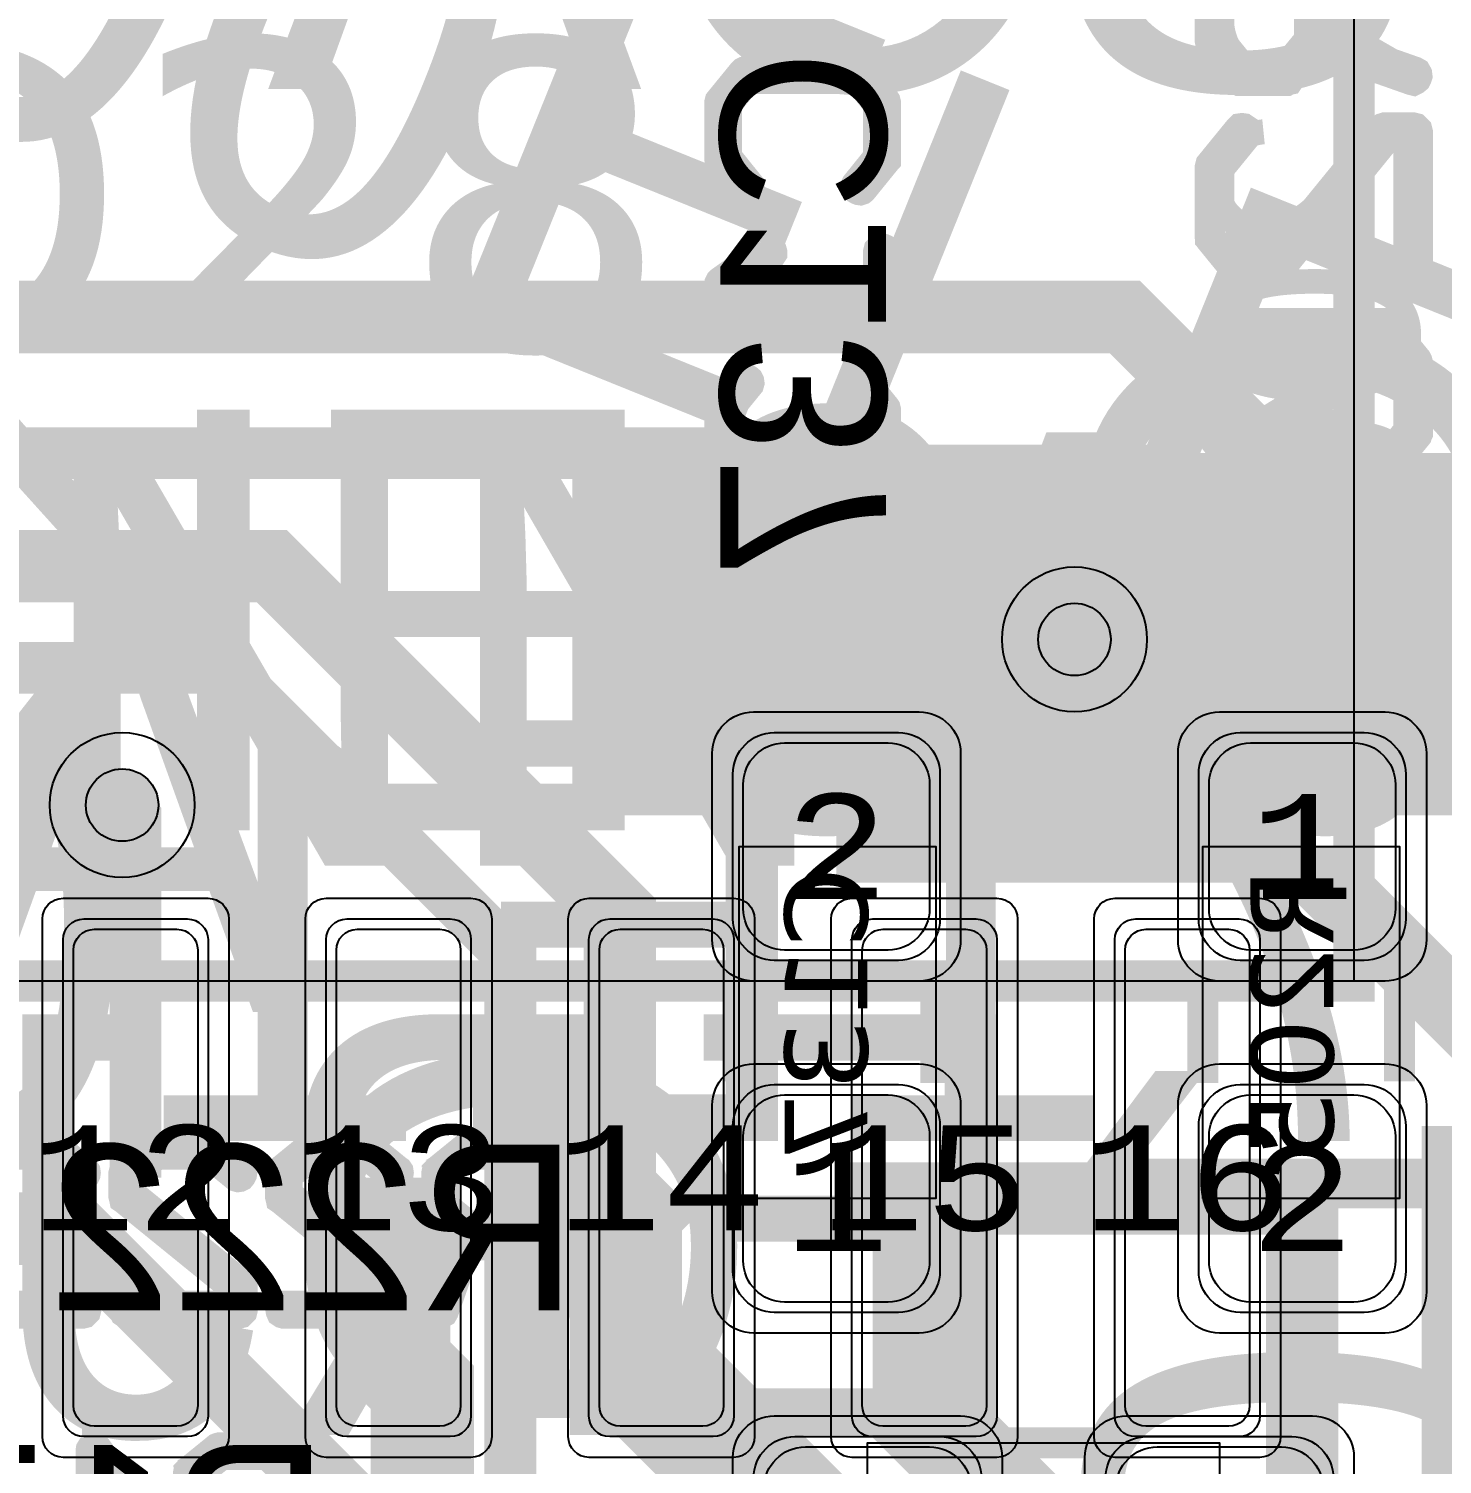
# Model space of a CAD drawing. Extents: x -98 to 119, y -207 to 98.
# Drawn here: x 27.35 to 34.18, y 26.12 to 33.05 of the extents above; entities that cross this region are included whole.
import ezdxf
from ezdxf.enums import TextEntityAlignment as Align

# ---------------------------------------------------------------- set-up
doc = ezdxf.new("R2010")
doc.units = 0
doc.header["$MEASUREMENT"] = 0
for name, color, linetype in [('ASSEMBLY_OUTLINES_BTM', 191, 'CONTINUOUS'), ('ASSEMBLY_OUTLINES_TOP', 102, 'CONTINUOUS'), ('ASSEMBLY_PART_NUMBERS_BTM', 191, 'CONTINUOUS'), ('ASSEMBLY_PART_NUMBERS_TOP', 102, 'CONTINUOUS'), ('ASSEMBLY_REF_DES_BTM', 191, 'CONTINUOUS'), ('ASSEMBLY_REF_DES_TOP', 102, 'CONTINUOUS'), ('BOARD_OUTLINE', 10, 'CONTINUOUS'), ('DRILL_DRAWING', 21, 'CONTINUOUS'), ('GENERATED_SILKSCREEN_BTM', 255, 'CONTINUOUS'), ('GENERATED_SILKSCREEN_TOP', 140, 'CONTINUOUS'), ('MANUFACTURING_OUTLINES', 10, 'CONTINUOUS'), ('PART_PADS_SMD_BTM', 230, 'CONTINUOUS'), ('PART_PADS_SMD_TOP', 150, 'CONTINUOUS'), ('PIN_NUMBERS_BTM', 8, 'CONTINUOUS'), ('PIN_NUMBERS_TOP', 8, 'CONTINUOUS'), ('PLACEMENT_OUTLINES_BTM', 222, 'CONTINUOUS'), ('PLACEMENT_OUTLINES_TOP', 130, 'CONTINUOUS'), ('PLANE_DATA_LAYER_BOTTOM', 230, 'CONTINUOUS'), ('PLANE_SHAPES_LAYER_BOTTOM', 230, 'CONTINUOUS'), ('PLANE_SHAPES_LAYER_TOP', 150, 'CONTINUOUS'), ('ROUTE_BORDER', 151, 'CONTINUOUS'), ('SILKSCREEN_OUTLINES_BTM', 211, 'CONTINUOUS'), ('SILKSCREEN_OUTLINES_TOP', 150, 'CONTINUOUS'), ('SILKSCREEN_REF_DES_BTM', 211, 'CONTINUOUS'), ('SOLDERMASK_PADS_BTM', 12, 'CONTINUOUS'), ('SOLDERMASK_PADS_TOP', 180, 'CONTINUOUS'), ('SOLDERPASTE_PADS_BTM', 12, 'CONTINUOUS'), ('SOLDERPASTE_PADS_TOP', 180, 'CONTINUOUS'), ('TRACES_LAYER_BOTTOM', 230, 'CONTINUOUS'), ('TRACES_LAYER_TOP', 150, 'CONTINUOUS'), ('VIA_HOLES_LAYER_BOTTOM', 30, 'CONTINUOUS'), ('VIA_HOLES_LAYER_TOP', 30, 'CONTINUOUS'), ('VIA_PADS_LAYER_BOTTOM', 230, 'CONTINUOUS'), ('VIA_PADS_LAYER_TOP', 150, 'CONTINUOUS')]:
    doc.layers.add(name, color=color, linetype=linetype)
doc.styles.add('COURIER_NEW', font='COUR.TTF')
doc.styles.add('VERDANA', font='verdana.TTF')
doc.styles.add('VERIBEST_GERBER_0', font='txt')

msp = doc.modelspace()

# ---------------------------------------------------------------- hatches: boundary and pattern name
at = {"layer": 'PLANE_DATA_LAYER_BOTTOM'}
h = msp.add_hatch(color=256, dxfattribs=at)
h.paths.add_polyline_path([(-96.5, 0, -1), (96.5, 0, -1)], flags=0)
h.paths.add_polyline_path([(92.251979, -7.43598, 0.72698816), (92.479659, -3.637852, -0.30860979), (92.431259, -3.566904, -0.00963525), (92.431316, -3.563968, 0.00963501), (92.5, -0.000006), (92.5, 0.000001, 0.05332526), (90.407665, 19.562826, -0.05332692), (90.405941, 19.578942), (90.405941, 19.578943, -0.23821791), (90.436919, 19.640273, 0.66175504), (89.584154, 23.221888, -0.29529758), (89.523137, 23.277841, 0.02240102), (87.08146, 31.194059, -0.0862063), (87.076996, 31.219756), (87.076996, 31.219757, -0.21018391), (87.101696, 31.275919, 0.67938251), (85.774921, 34.749845, -0.30186499), (85.705267, 34.797373, 0.04791583), (77.514669, 50.475005, -0.14530744), (77.502324, 50.516585, -0.1239887), (77.511414, 50.552678, 0.60660899), (75.516892, 53.486368, -0.27423899), (75.44586, 53.517962, 0.02152308), (70.565432, 59.806101, -0.17759524), (70.547363, 59.855368), (70.547363, 59.855369, -0.1118333), (70.5548, 59.888203, 0.66175545), (68.116894, 62.64715, -0.29529737), (68.036725, 62.667806, 0.05833458), (51.722715, 76.687749, -0.24933783), (51.689123, 76.750923), (51.689123, 76.750924, -0.06075989), (51.691357, 76.76924, 0.7149664), (48.509213, 78.818582, -0.31487112), (48.42205, 78.81342, 0.02280668), (41.042088, 82.896302, -0.28513695), (40.999698, 82.964591), (40.999698, 82.964596, -0.00424702), (40.999709, 82.965891, 0.64704661), (37.697353, 84.5176, -0.28975486), (37.616734, 84.505806, 0.05294354), (19.031563, 90.52099, -0.30833592), (18.972104, 90.582877, 0.69698225), (15.284156, 91.27756, -0.30833961), (15.206255, 91.241547, 0.02237069), (6.993138, 92.235275, -0.31520437), (6.925536, 92.290658, 0.71588806), (3.14462, 92.496703, -0.31520526), (3.0714, 92.448994, 0.06346806), (-20.215283, 90.264015, -0.32014225), (-20.296827, 90.298428, 0.72963938), (-23.995319, 89.386755, -0.32014403), (-24.051528, 89.318386, 0.01866354), (-30.645576, 87.275991, -0.30986574), (-30.72878, 87.298418, 0.70117084), (-34.249879, 85.978007, -0.00275269), (-34.249874, 85.977168, -0.30685575), (-34.29782, 85.9064, 0.04916641), (-50.410548, 77.556603, -0.32354836), (-50.499711, 77.561018, 0.73921276), (-53.660594, 75.408706, -0.07516987), (-53.657188, 75.386179), (-53.657188, 75.386178, -0.24247942), (-53.68916, 75.324127, 0.01996774), (-59.527063, 70.80098, -0.29848709), (-59.610009, 70.791065, 0.55672441), (-62.5, 69), (-62.5, 68.999999, 0.08270852), (-62.392031, 68.351756, -0.29848757), (-62.412702, 68.270818, 0.06718659), (-78.279974, 49.27977, -0.27781781), (-78.350169, 49.24438, 0.43635087), (-80.5, 47.25), (-80.5, 47.249999, 0.14146633), (-80.192238, 46.184011, -0.14146588), (-80.180512, 46.143397), (-80.180512, 46.143396, -0.13119073), (-80.190652, 46.105416, 0.01929482), (-83.506407, 39.786053, -0.3122068), (-83.581614, 39.742899, 0.43912347), (-85.75, 37.75, 0.20482962), (-85.131688, 36.303992, -0.20483071), (-85.10813, 36.248899), (-85.10813, 36.248898, -0.10091901), (-85.114214, 36.219062, 0.04809776), (-90.466303, 19.289839, -0.31487042), (-90.530154, 19.230281, 0.71496565), (-91.24073, 15.512631, -0.26937831), (-91.202277, 15.446437), (-91.202277, 15.446436, -0.04192983), (-91.203345, 15.433723, 0.01884133), (-92.106444, 8.523669, -0.32827121), (-92.166453, 8.456161, 0.35402801), (-93.75, 6.5), (-93.75, 6.499999, 0.3147083), (-92.438077, 4.622088, -0.31470689), (-92.388093, 4.55054), (-92.388093, 4.550537, -0.01228575), (-92.388185, 4.546794, 0.01229418), (-92.5, 0.00001), (-92.5, -0.000004, 0.05293339), (-90.438132, -19.421494, -0.32940864), (-90.475468, -19.504015, 0.27173254), (-91.5, -21.25, 0.40159771), (-89.586502, -23.248128, -0.32940451), (-89.516056, -23.305059, 0.02130735), (-87.207653, -30.839509, -0.32217733), (-87.232533, -30.924924, 0.23066593), (-88, -32.499999), (-88, -32.5, 0.43149503), (-85.882787, -34.496562, -0.3221788), (-85.807634, -34.544174, 0.04801617), (-77.643233, -50.277018, -0.30387878), (-77.644537, -50.3618, 0.152519), (-78, -51.499999), (-78, -51.5, 0.48198292), (-75.552374, -53.449264, -0.30388342), (-75.473145, -53.479475, 0.02199125), (-70.483925, -59.90214, -0.3186215), (-70.47622, -59.989968, 0.72539906), (-67.952631, -62.834176, -0.31862421), (-67.866344, -62.852281, 0.06239253), (-50.265124, -77.650932, -0.25435623), (-50.230332, -77.714899), (-50.230332, -77.7149, -0.03445317), (-50.231054, -77.725364, 0.03445193), (-50.25, -78), (-50.25, -78.000001, 0.60330822), (-47.119729, -79.649997, -0.29136265), (-47.037917, -79.64725, 0.02294124), (-39.54278, -83.621879, -0.2900128), (-39.499155, -83.690765), (-39.499155, -83.690766, -0.00713035), (-39.499186, -83.692939, 0.00713296), (-39.5, -83.749994), (-39.5, -83.75, 0.65808296), (-36.126004, -85.203319, -0.29776298), (-36.043963, -85.188513, 0.04901634), (-18.771876, -90.575199, -0.30186131), (-18.712566, -90.635139, 0.67938177), (-15.056336, -91.31372, -0.30186438), (-14.979467, -91.279054, 0.02174912), (-6.993138, -92.235275, -0.31520437), (-6.925536, -92.290658, 0.71588806), (-3.14462, -92.496703, -0.31520526), (-3.0714, -92.448994, 0.06250827), (19.869968, -90.340657, -0.3455664), (19.954737, -90.381493, 0.79435682), (23.75, -89.500001), (23.75, -89.499973, 0.00508686), (23.749586, -89.459281, -0.34558849), (23.806159, -89.384097, 0.02146945), (31.383958, -87.013201, -0.31444693), (31.468175, -87.035889, 0.70013084), (35, -85.75), (35, -85.749988, 0.00909926), (34.998675, -85.677212, -0.00905723), (34.998625, -85.674452), (34.998625, -85.674439, -0.3044722), (35.045955, -85.60392, 0.04798546), (50.721249, -77.353765, -0.31444166), (50.808431, -77.356288, 0.61621831), (54, -75.75), (54, -75.749999, 0.06775817), (53.927211, -75.215343, -0.06775352), (53.924438, -75.194974), (53.924438, -75.194973, -0.24153729), (53.95619, -75.13308, 0.02236582), (60.452055, -70.01285, -0.31311155), (60.538488, -70.003709, 0.71009535), (63.344013, -67.475653, -0.09971759), (63.33807, -67.446151), (63.33807, -67.44615, -0.20692806), (63.362073, -67.390635, 0.05820555), (77.187807, -50.973449, -0.31748667), (77.269693, -50.94147, 0.72222414), (79.294241, -47.729048, -0.17387366), (79.276877, -47.680625, -0.13609457), (79.287761, -47.641379, 0.02052348), (82.926938, -40.980152, -0.3530032), (83.013777, -40.939997, 0.48811211), (85.5, -39), (85.5, -38.999999, 0.2400736), (84.675602, -37.381988, -0.24007295), (84.644192, -37.320342), (84.644192, -37.320341, -0.10410562), (84.650658, -37.289623, 0.05054674), (90.411157, -19.546683, -0.32146983), (90.476988, -19.487077, 0.38127918), (92.25, -17.5, 0.2751437), (91.203224, -15.741772, -0.27514249), (91.163342, -15.674784), (91.163342, -15.674783, -0.04255495), (91.164442, -15.661882, 0.02223578), (92.195155, -7.50356, -0.31919634)], flags=0)
at = {"layer": 'PLANE_SHAPES_LAYER_BOTTOM'}
h = msp.add_hatch(color=256, dxfattribs=at)
h.paths.add_polyline_path([(-96.5, 0, -1), (96.5, 0, -1)], flags=0)
h.paths.add_polyline_path([(-92.5, 0, -1), (92.5, 0, -1)], flags=0)
at = {"layer": 'PLANE_SHAPES_LAYER_TOP'}
h = msp.add_hatch(color=256, dxfattribs=at)
h.paths.add_polyline_path([(-96.31345, 0, -1), (96.81345, 0, -1)], flags=0)
h.paths.add_polyline_path([(-92.25, 0, -1), (92.75, 0, -1)], flags=0)
at = {"layer": 'VIA_HOLES_LAYER_BOTTOM'}
h = msp.add_hatch(color=256, dxfattribs=at)
edge = h.paths.add_edge_path()
edge.add_arc((32.4, 30.1), 0.175, 0, 360)
h = msp.add_hatch(color=256, dxfattribs=at)
edge = h.paths.add_edge_path()
edge.add_arc((27.8, 29.3), 0.175, 0, 360)
at = {"layer": 'VIA_HOLES_LAYER_TOP'}
h = msp.add_hatch(color=256, dxfattribs=at)
edge = h.paths.add_edge_path()
edge.add_arc((32.4, 30.1), 0.175, 0, 360)
h = msp.add_hatch(color=256, dxfattribs=at)
edge = h.paths.add_edge_path()
edge.add_arc((27.8, 29.3), 0.175, 0, 360)

# ---------------------------------------------------------------- linework, layer by layer
at = {"layer": 'ASSEMBLY_OUTLINES_BTM'}
for points in [[(30.78, 27.4), (30.78, 29.1), (31.73, 29.1), (31.73, 27.4)], [(33.02, 27.4), (33.02, 29.1), (33.97, 29.1), (33.97, 27.4)], [(31.4, 25.27), (31.4, 26.22), (33.1, 26.22), (33.1, 25.27)]]:
    msp.add_lwpolyline(points, close=True, dxfattribs=at)
at = {"layer": 'ASSEMBLY_OUTLINES_TOP', "const_width": 0.2}
msp.add_lwpolyline([(23.25, 28.45), (23.25, 36.05), (33.75, 36.05), (33.75, 28.45)], close=True, dxfattribs=at)
at = {"layer": 'BOARD_OUTLINE', "const_width": 0.1}
msp.add_lwpolyline([(-97.5, 0, -1), (97.5, 0, -1)], format="xyb", close=True, dxfattribs=at)
at = {"layer": 'GENERATED_SILKSCREEN_BTM', "const_width": 0.15}
for points in [[(33.436, 32.807), (33.434, 32.804), (33.429, 32.803), (33.424, 32.8), (33.419, 32.8), (33.213, 32.8), (33.208, 32.8), (33.205, 32.803), (33.202, 32.803), (33.201, 32.804), (33.2, 32.805), (33.197, 32.807), (33.06, 32.977), (33.058, 32.982), (33.057, 32.985), (33.056, 32.99), (33.056, 33.494)], [(33.097, 33.474), (33.097, 32.995), (33.223, 32.84), (33.409, 32.84), (33.536, 32.995), (33.536, 33.474), (33.097, 33.474)], [(33.576, 33.474), (33.576, 33.004), (34.042, 32.84), (34.049, 32.836), (34.053, 32.829), (34.054, 32.821), (34.052, 32.815), (34.049, 32.809), (34.043, 32.804), (34.037, 32.801), (34.029, 32.803), (33.563, 32.967), (33.436, 32.807)], [(31.4836, 32.7), (31.374, 32.8344), (31.3716, 32.8384), (31.3684, 32.8392), (31.3652, 32.8408), (31.3612, 32.8416), (30.8124, 32.8416), (30.8084, 32.8408), (30.8052, 32.8392), (30.8036, 32.8376), (30.802, 32.8368), (30.7996, 32.8344), (30.69, 32.7), (30.6892, 32.6976), (30.6884, 32.6952), (30.6876, 32.6944), (30.6868, 32.6912), (30.6868, 32.4216), (30.6876, 32.4176), (30.6884, 32.416), (30.6892, 32.4136), (30.69, 32.4112), (30.7996, 32.276), (30.8036, 32.2728), (30.81, 32.2712), (30.814, 32.272), (30.8188, 32.2736), (30.822, 32.276), (30.8252, 32.28), (30.8276, 32.284), (30.8284, 32.288), (30.8284, 32.292), (30.826, 32.2952), (30.7196, 32.4272), (30.7196, 32.6856), (30.8204, 32.8088), (31.3532, 32.8088), (31.454, 32.6856), (31.454, 32.4272), (31.3476, 32.2952), (31.346, 32.292), (31.3452, 32.288), (31.346, 32.284), (31.3484, 32.28), (31.3516, 32.276), (31.3556, 32.2736), (31.3596, 32.272), (31.3652, 32.2712), (31.37, 32.2728), (31.374, 32.276), (31.4836, 32.4112), (31.4852, 32.4144), (31.486, 32.4152), (31.486, 32.4176), (31.4868, 32.4184), (31.4868, 32.4192), (31.4868, 32.4216), (31.4868, 32.6912), (31.486, 32.6944), (31.4852, 32.6976), (31.4836, 32.7)], [(33.06, 32.031), (33.197, 31.863), (33.202, 31.86), (33.206, 31.859), (33.209, 31.857), (33.213, 31.856), (33.35, 31.856), (33.353, 31.857), (33.36, 31.859), (33.365, 31.86), (33.367, 31.863), (33.908, 32.529), (34.015, 32.529), (34.015, 31.876), (34.017, 31.869), (34.021, 31.863), (34.028, 31.86), (34.036, 31.859), (34.043, 31.86), (34.05, 31.863), (34.054, 31.869), (34.056, 31.876), (34.056, 32.55), (34.054, 32.558), (34.049, 32.563), (34.044, 32.568), (34.036, 32.57), (33.899, 32.57), (33.896, 32.569), (33.889, 32.567), (33.886, 32.565), (33.884, 32.563), (33.882, 32.561), (33.34, 31.896), (33.223, 31.896), (33.097, 32.052), (33.097, 32.375), (33.23, 32.538), (33.232, 32.545), (33.231, 32.551), (33.228, 32.558), (33.222, 32.562), (33.216, 32.566), (33.209, 32.567), (33.202, 32.566), (33.197, 32.561), (33.06, 32.393), (33.059, 32.389), (33.058, 32.386), (33.057, 32.385), (33.056, 32.381), (33.056, 32.044), (33.057, 32.04), (33.057, 32.039), (33.058, 32.038), (33.059, 32.035), (33.06, 32.031)], [(31.454, 31.972), (31.4556, 31.9784), (31.4588, 31.9816), (31.4644, 31.984), (31.4708, 31.9848), (31.4764, 31.984), (31.482, 31.9816), (31.486, 31.9784), (31.4868, 31.972), (31.4868, 31.66), (31.486, 31.6544), (31.482, 31.6496), (31.4764, 31.6472), (31.4708, 31.6464), (31.4644, 31.6472), (31.4588, 31.6496), (31.4556, 31.6544), (31.454, 31.66), (31.454, 31.8008), (30.7028, 31.8008), (30.6972, 31.8016), (30.6932, 31.804), (30.6908, 31.808), (30.69, 31.8136), (30.6892, 31.8176), (30.6892, 31.8216), (30.6908, 31.8248), (30.694, 31.828), (30.9132, 31.984), (30.9188, 31.9864), (30.9244, 31.9864), (30.9292, 31.984), (30.9332, 31.98), (30.9364, 31.9752), (30.938, 31.9696), (30.938, 31.9664), (30.9364, 31.964), (30.9348, 31.9616), (30.9324, 31.96), (30.7532, 31.832), (31.454, 31.832), (31.454, 31.972)], [(33.197, 31.616), (33.06, 31.448), (33.059, 31.444), (33.058, 31.441), (33.057, 31.44), (33.056, 31.436), (33.056, 31.099), (33.057, 31.095), (33.057, 31.094), (33.058, 31.093), (33.059, 31.09), (33.06, 31.086), (33.197, 30.918), (33.202, 30.915), (33.206, 30.914), (33.209, 30.912), (33.213, 30.911), (33.899, 30.911), (33.902, 30.912), (33.909, 30.914), (33.911, 30.915), (33.915, 30.918), (34.052, 31.086), (34.053, 31.09), (34.054, 31.092), (34.055, 31.094), (34.056, 31.096), (34.056, 31.099), (34.056, 31.436), (34.055, 31.44), (34.054, 31.444), (34.052, 31.448), (33.915, 31.616), (33.913, 31.618), (33.912, 31.62), (33.909, 31.622), (33.902, 31.624), (33.899, 31.625), (33.213, 31.625), (33.209, 31.624), (33.206, 31.622), (33.202, 31.62), (33.197, 31.616)], [(33.223, 31.584), (33.889, 31.584), (33.939, 31.525), (33.15, 31.041), (33.097, 31.107), (33.097, 31.43), (33.223, 31.584)], [(33.965, 31.493), (34.015, 31.43), (34.015, 31.107), (33.889, 30.951), (33.223, 30.951), (33.176, 31.01), (33.965, 31.493)], [(31.4836, 31.2176), (31.374, 31.3528), (31.37, 31.3568), (31.3676, 31.3576), (31.3652, 31.3576), (31.3596, 31.3568), (31.354, 31.3536), (31.35, 31.3496), (31.3468, 31.3448), (31.346, 31.3392), (31.3476, 31.3336), (31.454, 31.2032), (31.454, 30.9448), (31.3532, 30.82), (31.2044, 30.82), (31.1028, 30.9432), (31.1028, 31.076), (31.1012, 31.0824), (31.098, 31.0864), (31.0924, 31.0888), (31.0868, 31.0896), (31.0812, 31.0888), (31.0756, 31.0864), (31.0724, 31.0824), (31.0708, 31.076), (31.0708, 30.9432), (30.9692, 30.82), (30.8204, 30.82), (30.7196, 30.9448), (30.7196, 31.2032), (30.826, 31.3336), (30.8276, 31.3392), (30.8268, 31.3448), (30.8244, 31.3496), (30.8196, 31.3536), (30.8148, 31.3568), (30.8092, 31.3576), (30.806, 31.3576), (30.8036, 31.3568), (30.7996, 31.3528), (30.69, 31.2176), (30.6892, 31.2152), (30.6884, 31.2128), (30.6876, 31.212), (30.6868, 31.2088), (30.6868, 30.9392), (30.6876, 30.9352), (30.6884, 30.9336), (30.6892, 30.9312), (30.69, 30.9288), (30.7996, 30.7936), (30.8036, 30.7912), (30.8068, 30.7904), (30.8092, 30.7888), (30.8124, 30.788), (30.9772, 30.788), (30.9796, 30.7888), (30.9852, 30.7904), (30.9892, 30.7912), (30.9908, 30.7936), (31.0868, 30.9112), (31.1828, 30.7936), (31.1844, 30.7928), (31.186, 30.7912), (31.1868, 30.7904), (31.1884, 30.7904), (31.194, 30.7888), (31.1964, 30.788), (31.3612, 30.788), (31.3652, 30.7888), (31.3684, 30.7904), (31.3716, 30.7912), (31.374, 30.7936), (31.4836, 30.9288), (31.4852, 30.932), (31.486, 30.9328), (31.486, 30.9352), (31.4868, 30.936), (31.4868, 30.9368), (31.4868, 30.9392), (31.4868, 31.2088), (31.486, 31.212), (31.4852, 31.2152), (31.4836, 31.2176)], [(33.4, 30.492), (33.401, 30.496), (33.402, 30.499), (33.404, 30.503), (33.514, 30.639), (33.097, 30.639), (33.097, 29.986), (33.095, 29.979), (33.091, 29.973), (33.084, 29.97), (33.077, 29.969), (33.069, 29.97), (33.062, 29.973), (33.058, 29.979), (33.056, 29.986), (33.056, 30.661), (33.058, 30.668), (33.063, 30.673), (33.069, 30.679), (33.076, 30.681), (33.557, 30.681), (33.564, 30.68), (33.569, 30.677), (33.572, 30.673), (33.574, 30.666), (33.576, 30.661), (33.577, 30.657), (33.576, 30.652), (33.573, 30.648), (33.44, 30.485), (33.44, 30.162), (33.567, 30.006), (33.889, 30.006), (34.014, 30.162), (34.014, 30.485), (33.882, 30.648), (33.879, 30.655), (33.879, 30.661), (33.883, 30.667), (33.888, 30.673), (33.895, 30.677), (33.902, 30.678), (33.906, 30.678), (33.909, 30.677), (33.914, 30.672), (34.052, 30.503), (34.054, 30.5), (34.054, 30.496), (34.056, 30.492), (34.056, 30.155), (34.056, 30.152), (34.055, 30.151), (34.055, 30.15), (34.054, 30.148), (34.054, 30.146), (34.052, 30.142), (33.914, 29.973), (33.911, 29.97), (33.909, 29.969), (33.903, 29.967), (33.899, 29.966), (33.557, 29.966), (33.553, 29.967), (33.547, 29.969), (33.545, 29.969), (33.544, 29.97), (33.542, 29.972), (33.54, 29.973), (33.404, 30.142), (33.402, 30.147), (33.401, 30.15), (33.4, 30.155), (33.4, 30.492)], [(31.4628, 30.4928), (31.4684, 30.4944), (31.474, 30.4936), (31.4788, 30.4896), (31.482, 30.4856), (31.4836, 30.48), (31.4844, 30.4744), (31.482, 30.4696), (31.478, 30.4656), (30.7108, 30.0344), (30.7068, 30.0328), (30.7036, 30.0328), (30.7004, 30.0328), (30.6972, 30.0344), (30.6924, 30.0368), (30.6892, 30.04), (30.6876, 30.044), (30.6868, 30.048), (30.6868, 30.588), (30.6884, 30.5936), (30.6924, 30.5976), (30.6972, 30.6008), (30.7036, 30.6016), (30.7092, 30.6008), (30.7148, 30.5976), (30.7188, 30.5936), (30.7196, 30.588), (30.7196, 30.0752), (31.4628, 30.4928)], [(27.2096, 27.6136), (27.468, 27.6136), (27.5984, 27.5072), (27.604, 27.5056), (27.6096, 27.5064), (27.6144, 27.5088), (27.6184, 27.5136), (27.6208, 27.5184), (27.6216, 27.524), (27.6208, 27.5296), (27.6192, 27.532), (27.6168, 27.5336), (27.4824, 27.6432), (27.4792, 27.644), (27.4776, 27.6448), (27.476, 27.6456), (27.4728, 27.6464), (27.2032, 27.6464)], [(27.9488, 27.6432), (27.8144, 27.5336), (27.812, 27.5296), (27.8112, 27.5264), (27.8096, 27.524), (27.8088, 27.5208), (27.8088, 27.4112), (27.8096, 27.408), (27.8112, 27.4032), (27.812, 27.3992), (27.8144, 27.3976), (28.3472, 26.9648), (28.3472, 26.8792), (27.8248, 26.8792), (27.8192, 26.8776), (27.8144, 26.8744), (27.812, 26.8688), (27.8112, 26.8624), (27.812, 26.8568), (27.8144, 26.8512), (27.8192, 26.848), (27.8248, 26.8464), (28.364, 26.8464), (28.3704, 26.848), (28.3744, 26.852), (28.3784, 26.856), (28.38, 26.8624), (28.38, 26.972), (28.3792, 26.9744), (28.3776, 26.98), (28.376, 26.9824), (28.3752, 26.984), (28.3728, 26.9856), (27.8408, 27.4192), (27.8408, 27.5128), (27.9656, 27.6136), (28.224, 27.6136), (28.3544, 27.5072), (28.36, 27.5056), (28.3656, 27.5064), (28.3704, 27.5088), (28.3744, 27.5136), (28.3768, 27.5184), (28.3776, 27.524), (28.3768, 27.5296), (28.3752, 27.532), (28.3728, 27.5336), (28.2384, 27.6432), (28.2352, 27.644), (28.2336, 27.6448), (28.232, 27.6456), (28.2288, 27.6464), (27.9592, 27.6464), (27.956, 27.6456), (27.9544, 27.6448), (27.952, 27.644), (27.9488, 27.6432)], [(28.7048, 27.6432), (28.5704, 27.5336), (28.568, 27.5296), (28.5672, 27.5264), (28.5656, 27.524), (28.5648, 27.5208), (28.5648, 27.4112), (28.5656, 27.408), (28.5672, 27.4032), (28.568, 27.3992), (28.5704, 27.3976), (29.1032, 26.9648), (29.1032, 26.8792), (28.5808, 26.8792), (28.5752, 26.8776), (28.5704, 26.8744), (28.568, 26.8688), (28.5672, 26.8624), (28.568, 26.8568), (28.5704, 26.8512), (28.5752, 26.848), (28.5808, 26.8464), (29.12, 26.8464), (29.1264, 26.848), (29.1304, 26.852), (29.1344, 26.856), (29.136, 26.8624), (29.136, 26.972), (29.1352, 26.9744), (29.1336, 26.98), (29.132, 26.9824), (29.1312, 26.984), (29.1288, 26.9856), (28.5968, 27.4192), (28.5968, 27.5128), (28.7216, 27.6136), (28.98, 27.6136), (29.1104, 27.5072), (29.116, 27.5056), (29.1216, 27.5064), (29.1264, 27.5088), (29.1304, 27.5136), (29.1328, 27.5184), (29.1336, 27.524), (29.1328, 27.5296), (29.1312, 27.532), (29.1288, 27.5336), (28.9944, 27.6432), (28.9912, 27.644), (28.9896, 27.6448), (28.988, 27.6456), (28.9848, 27.6464), (28.7152, 27.6464), (28.712, 27.6456), (28.7104, 27.6448), (28.708, 27.644), (28.7048, 27.6432)], [(29.3256, 27.3424), (29.3232, 27.344), (29.3224, 27.348), (29.3208, 27.352), (29.32, 27.356), (29.32, 27.5208), (29.3208, 27.5248), (29.3224, 27.5272), (29.3224, 27.5296), (29.3232, 27.5304), (29.3248, 27.5312), (29.3256, 27.5328), (29.4616, 27.6432), (29.4656, 27.6448), (29.4688, 27.6456), (29.472, 27.6464), (29.8752, 27.6464), (29.8824, 27.6448), (29.8872, 27.6408), (29.8912, 27.636), (29.8928, 27.6304), (29.8928, 26.8624), (29.8912, 26.856), (29.8872, 26.852), (29.8824, 26.8496), (29.8768, 26.8488), (29.8704, 26.8496), (29.8648, 26.852), (29.8608, 26.856), (29.8592, 26.8624), (29.8592, 27.2304), (29.4832, 27.2304), (29.352, 26.8576), (29.3488, 26.852), (29.3432, 26.8488), (29.3376, 26.848), (29.332, 26.8496), (29.3272, 26.852), (29.3232, 26.856), (29.3216, 26.8616), (29.3224, 26.868), (29.4536, 27.2408), (29.3256, 27.3424)], [(29.8592, 27.6136), (29.4768, 27.6136), (29.352, 27.5128), (29.352, 27.364), (29.4768, 27.2624), (29.8592, 27.2624), (29.8592, 27.6136)], [(27.0584, 27.3976), (27.5912, 26.9648), (27.5912, 26.8792), (27.0688, 26.8792)], [(27.0688, 26.8464), (27.608, 26.8464), (27.6144, 26.848), (27.6184, 26.852), (27.6224, 26.856), (27.624, 26.8624), (27.624, 26.972), (27.6232, 26.9744), (27.6216, 26.98), (27.62, 26.9824), (27.6192, 26.984), (27.6168, 26.9856), (27.0848, 27.4192)], [(27.8092, 25.9508), (27.6812, 26.13), (27.6812, 25.4292)], [(27.65, 25.4292), (27.65, 26.1804), (27.6508, 26.186), (27.6532, 26.19), (27.6572, 26.1924), (27.6628, 26.1932), (27.6668, 26.194), (27.6708, 26.194), (27.674, 26.1924), (27.6772, 26.1892), (27.8332, 25.97)], [(28.1204, 25.906), (28.1204, 26.0708), (28.1212, 26.0748), (28.1228, 26.0772), (28.1228, 26.0796), (28.1236, 26.0804), (28.1252, 26.0812), (28.126, 26.0828), (28.262, 26.1932), (28.266, 26.1948), (28.2692, 26.1956), (28.2724, 26.1964), (28.6756, 26.1964), (28.6828, 26.1948), (28.6876, 26.1908), (28.6916, 26.186), (28.6932, 26.1804), (28.6932, 25.4124)], [(28.6596, 26.1636), (28.2772, 26.1636), (28.1524, 26.0628), (28.1524, 25.914), (28.2772, 25.8124), (28.6596, 25.8124), (28.6596, 26.1636)]]:
    msp.add_lwpolyline(points, dxfattribs=at)
for points in [[(30.780005, 27.966164, 0.00001164), (30.779995, 27.966156), (30.779995, 28.533844, 0.00001164), (30.780005, 28.533836), (30.780005, 27.966164)], [(31.730005, 27.957902, 0.00001223), (31.729995, 27.957911), (31.729995, 28.542089, 0.00001223), (31.730005, 28.542098), (31.730005, 27.957902)], [(33.020005, 27.957911, 0.00001223), (33.019995, 27.957902), (33.019995, 28.542098, 0.00001223), (33.020005, 28.542089), (33.020005, 27.957911)], [(33.970005, 27.966156, 0.00001164), (33.969995, 27.966164), (33.969995, 28.533836, 0.00001164), (33.970005, 28.533844), (33.970005, 27.966156)], [(32.533844, 26.220005, 0.00001164), (32.533836, 26.219995), (31.966164, 26.219995, 0.00001164), (31.966156, 26.220005), (32.533844, 26.220005)]]:
    msp.add_lwpolyline(points, format="xyb", dxfattribs=at)
at = {"layer": 'GENERATED_SILKSCREEN_TOP', "const_width": 0.15}
msp.add_lwpolyline([(33.750005, 28.45, -0.41421356), (33.75, 28.449995), (33.37, 28.449995), (33.37, 28.450005), (33.749995, 28.450005), (33.749995, 36.049995), (33.37, 36.049995), (33.37, 36.050005), (33.75, 36.050005, -0.41421356), (33.750005, 36.05), (33.750005, 28.45)], format="xyb", dxfattribs=at)
for points in [[(27.02, 28.449995), (27.02, 28.450005), (27.44, 28.450005), (27.44, 28.449995)], [(28.29, 28.449995), (28.29, 28.450005), (28.71, 28.450005), (28.71, 28.449995)], [(29.56, 28.449995), (29.56, 28.450005), (29.98, 28.450005), (29.98, 28.449995)], [(30.83, 28.449995), (30.83, 28.450005), (31.25, 28.450005), (31.25, 28.449995)], [(32.1, 28.449995), (32.1, 28.450005), (32.52, 28.450005), (32.52, 28.449995)]]:
    msp.add_lwpolyline(points, close=True, dxfattribs=at)
at = {"layer": 'MANUFACTURING_OUTLINES'}
msp.add_circle((0, 0), 97.575405, dxfattribs=at)
at = {"layer": 'PART_PADS_SMD_BTM'}
for points in [[(30.95, 28.55, -0.41421356), (30.75, 28.75), (30.75, 29.45, -0.41421356), (30.95, 29.65), (31.55, 29.65, -0.41421356), (31.75, 29.45), (31.75, 28.75, -0.41421356), (31.55, 28.55)], [(33.8, 29.65, -0.41421356), (34, 29.45), (34, 28.75, -0.41421356), (33.8, 28.55), (33.2, 28.55, -0.41421356), (33, 28.75), (33, 29.45, -0.41421356), (33.2, 29.65)], [(30.95, 26.85, -0.41421356), (30.75, 27.05), (30.75, 27.75, -0.41421356), (30.95, 27.95), (31.55, 27.95, -0.41421356), (31.75, 27.75), (31.75, 27.05, -0.41421356), (31.55, 26.85)], [(33.8, 27.95, -0.41421356), (34, 27.75), (34, 27.05, -0.41421356), (33.8, 26.85), (33.2, 26.85, -0.41421356), (33, 27.05), (33, 27.75, -0.41421356), (33.2, 27.95)], [(30.85, 26.05, -0.41421356), (31.05, 26.25), (31.75, 26.25, -0.41421356), (31.95, 26.05), (31.95, 25.45, -0.41421356), (31.75, 25.25), (31.05, 25.25, -0.41421356), (30.85, 25.45)], [(32.55, 26.05, -0.41421356), (32.75, 26.25), (33.45, 26.25, -0.41421356), (33.65, 26.05), (33.65, 25.45, -0.41421356), (33.45, 25.25), (32.75, 25.25, -0.41421356), (32.55, 25.45)]]:
    msp.add_lwpolyline(points, format="xyb", close=True, dxfattribs=at)
at = {"layer": 'PART_PADS_SMD_TOP'}
for points in [[(28.115, 28.75, -0.41421356), (28.215, 28.65), (28.215, 26.35, -0.41421356), (28.115, 26.25), (27.615, 26.25, -0.41421356), (27.515, 26.35), (27.515, 28.65, -0.41421356), (27.615, 28.75)], [(29.385, 28.75, -0.41421356), (29.485, 28.65), (29.485, 26.35, -0.41421356), (29.385, 26.25), (28.885, 26.25, -0.41421356), (28.785, 26.35), (28.785, 28.65, -0.41421356), (28.885, 28.75)], [(30.655, 28.75, -0.41421356), (30.755, 28.65), (30.755, 26.35, -0.41421356), (30.655, 26.25), (30.155, 26.25, -0.41421356), (30.055, 26.35), (30.055, 28.65, -0.41421356), (30.155, 28.75)], [(31.925, 28.75, -0.41421356), (32.025, 28.65), (32.025, 26.35, -0.41421356), (31.925, 26.25), (31.425, 26.25, -0.41421356), (31.325, 26.35), (31.325, 28.65, -0.41421356), (31.425, 28.75)], [(33.195, 28.75, -0.41421356), (33.295, 28.65), (33.295, 26.35, -0.41421356), (33.195, 26.25), (32.695, 26.25, -0.41421356), (32.595, 26.35), (32.595, 28.65, -0.41421356), (32.695, 28.75)]]:
    msp.add_lwpolyline(points, format="xyb", close=True, dxfattribs=at)
at = {"layer": 'PLACEMENT_OUTLINES_BTM'}
for points in [[(30.78, 27.4), (30.78, 29.1), (31.73, 29.1), (31.73, 27.4)], [(33.02, 27.4), (33.02, 29.1), (33.97, 29.1), (33.97, 27.4)], [(31.4, 25.27), (31.4, 26.22), (33.1, 26.22), (33.1, 25.27)]]:
    msp.add_lwpolyline(points, close=True, dxfattribs=at)
at = {"layer": 'PLACEMENT_OUTLINES_TOP'}
msp.add_lwpolyline([(23.25, 28.45), (23.25, 36.05), (33.75, 36.05), (33.75, 28.45)], close=True, dxfattribs=at)
at = {"layer": 'PLANE_SHAPES_LAYER_TOP'}
msp.add_solid([(30, 29.25), (34.25, 29.25), (30, 31), (34.25, 31)], dxfattribs=at)
at = {"layer": 'ROUTE_BORDER'}
msp.add_circle((0, 0), 96.5, dxfattribs=at)
at = {"layer": 'SILKSCREEN_OUTLINES_BTM'}
for points in [[(30.78, 27.4), (30.78, 29.1), (31.73, 29.1), (31.73, 27.4)], [(33.02, 27.4), (33.02, 29.1), (33.97, 29.1), (33.97, 27.4)], [(31.4, 25.27), (31.4, 26.22), (33.1, 26.22), (33.1, 25.27)]]:
    msp.add_lwpolyline(points, close=True, dxfattribs=at)
at = {"layer": 'SILKSCREEN_OUTLINES_TOP'}
msp.add_lwpolyline([(23.25, 28.45), (23.25, 36.05), (33.75, 36.05), (33.75, 28.45)], close=True, dxfattribs=at)
at = {"layer": 'SOLDERMASK_PADS_BTM'}
for points in [[(30.85, 28.45, -0.41421356), (30.65, 28.65), (30.65, 29.55, -0.41421356), (30.85, 29.75), (31.65, 29.75, -0.41421356), (31.85, 29.55), (31.85, 28.65, -0.41421356), (31.65, 28.45)], [(33.9, 29.75, -0.41421356), (34.1, 29.55), (34.1, 28.65, -0.41421356), (33.9, 28.45), (33.1, 28.45, -0.41421356), (32.9, 28.65), (32.9, 29.55, -0.41421356), (33.1, 29.75)], [(30.85, 26.75, -0.41421356), (30.65, 26.95), (30.65, 27.85, -0.41421356), (30.85, 28.05), (31.65, 28.05, -0.41421356), (31.85, 27.85), (31.85, 26.95, -0.41421356), (31.65, 26.75)], [(33.9, 28.05, -0.41421356), (34.1, 27.85), (34.1, 26.95, -0.41421356), (33.9, 26.75), (33.1, 26.75, -0.41421356), (32.9, 26.95), (32.9, 27.85, -0.41421356), (33.1, 28.05)], [(30.75, 26.15, -0.41421356), (30.95, 26.35), (31.85, 26.35, -0.41421356), (32.05, 26.15), (32.05, 25.35, -0.41421356), (31.85, 25.15), (30.95, 25.15, -0.41421356), (30.75, 25.35)], [(32.45, 26.15, -0.41421356), (32.65, 26.35), (33.55, 26.35, -0.41421356), (33.75, 26.15), (33.75, 25.35, -0.41421356), (33.55, 25.15), (32.65, 25.15, -0.41421356), (32.45, 25.35)]]:
    msp.add_lwpolyline(points, format="xyb", close=True, dxfattribs=at)
at = {"layer": 'SOLDERMASK_PADS_TOP'}
for points in [[(28.215, 28.85, -0.41421356), (28.315, 28.75), (28.315, 26.25, -0.41421356), (28.215, 26.15), (27.515, 26.15, -0.41421356), (27.415, 26.25), (27.415, 28.75, -0.41421356), (27.515, 28.85)], [(29.485, 28.85, -0.41421356), (29.585, 28.75), (29.585, 26.25, -0.41421356), (29.485, 26.15), (28.785, 26.15, -0.41421356), (28.685, 26.25), (28.685, 28.75, -0.41421356), (28.785, 28.85)], [(30.755, 28.85, -0.41421356), (30.855, 28.75), (30.855, 26.25, -0.41421356), (30.755, 26.15), (30.055, 26.15, -0.41421356), (29.955, 26.25), (29.955, 28.75, -0.41421356), (30.055, 28.85)], [(32.025, 28.85, -0.41421356), (32.125, 28.75), (32.125, 26.25, -0.41421356), (32.025, 26.15), (31.325, 26.15, -0.41421356), (31.225, 26.25), (31.225, 28.75, -0.41421356), (31.325, 28.85)], [(33.295, 28.85, -0.41421356), (33.395, 28.75), (33.395, 26.25, -0.41421356), (33.295, 26.15), (32.595, 26.15, -0.41421356), (32.495, 26.25), (32.495, 28.75, -0.41421356), (32.595, 28.85)]]:
    msp.add_lwpolyline(points, format="xyb", close=True, dxfattribs=at)
at = {"layer": 'SOLDERPASTE_PADS_BTM'}
for points in [[(31, 28.6, -0.41421356), (30.8, 28.8), (30.8, 29.4, -0.41421356), (31, 29.6), (31.5, 29.6, -0.41421356), (31.7, 29.4), (31.7, 28.8, -0.41421356), (31.5, 28.6)], [(33.75, 29.6, -0.41421356), (33.95, 29.4), (33.95, 28.8, -0.41421356), (33.75, 28.6), (33.25, 28.6, -0.41421356), (33.05, 28.8), (33.05, 29.4, -0.41421356), (33.25, 29.6)], [(31, 26.9, -0.41421356), (30.8, 27.1), (30.8, 27.7, -0.41421356), (31, 27.9), (31.5, 27.9, -0.41421356), (31.7, 27.7), (31.7, 27.1, -0.41421356), (31.5, 26.9)], [(33.75, 27.9, -0.41421356), (33.95, 27.7), (33.95, 27.1, -0.41421356), (33.75, 26.9), (33.25, 26.9, -0.41421356), (33.05, 27.1), (33.05, 27.7, -0.41421356), (33.25, 27.9)], [(30.9, 26, -0.41421356), (31.1, 26.2), (31.7, 26.2, -0.41421356), (31.9, 26), (31.9, 25.5, -0.41421356), (31.7, 25.3), (31.1, 25.3, -0.41421356), (30.9, 25.5)], [(32.6, 26, -0.41421356), (32.8, 26.2), (33.4, 26.2, -0.41421356), (33.6, 26), (33.6, 25.5, -0.41421356), (33.4, 25.3), (32.8, 25.3, -0.41421356), (32.6, 25.5)]]:
    msp.add_lwpolyline(points, format="xyb", close=True, dxfattribs=at)
at = {"layer": 'SOLDERPASTE_PADS_TOP'}
for points in [[(28.065, 28.7, -0.41421356), (28.165, 28.6), (28.165, 26.4, -0.41421356), (28.065, 26.3), (27.665, 26.3, -0.41421356), (27.565, 26.4), (27.565, 28.6, -0.41421356), (27.665, 28.7)], [(29.335, 28.7, -0.41421356), (29.435, 28.6), (29.435, 26.4, -0.41421356), (29.335, 26.3), (28.935, 26.3, -0.41421356), (28.835, 26.4), (28.835, 28.6, -0.41421356), (28.935, 28.7)], [(30.605, 28.7, -0.41421356), (30.705, 28.6), (30.705, 26.4, -0.41421356), (30.605, 26.3), (30.205, 26.3, -0.41421356), (30.105, 26.4), (30.105, 28.6, -0.41421356), (30.205, 28.7)], [(31.875, 28.7, -0.41421356), (31.975, 28.6), (31.975, 26.4, -0.41421356), (31.875, 26.3), (31.475, 26.3, -0.41421356), (31.375, 26.4), (31.375, 28.6, -0.41421356), (31.475, 28.7)], [(33.145, 28.7, -0.41421356), (33.245, 28.6), (33.245, 26.4, -0.41421356), (33.145, 26.3), (32.745, 26.3, -0.41421356), (32.645, 26.4), (32.645, 28.6, -0.41421356), (32.745, 28.7)]]:
    msp.add_lwpolyline(points, format="xyb", close=True, dxfattribs=at)
at = {"layer": 'TRACES_LAYER_BOTTOM'}
for points, const_width in [([(35.6, 28.7), (32.642812, 31.657188), (24.502529, 31.657188), (19.946855, 36.212862), (4.640966, 36.212862), (-0.323445, 41.177273), (-0.323445, 42.617816), (-1.067305, 43.361676), (-3.432855, 43.361676), (-4.664822, 44.593643), (-4.664822, 46.678712), (-6.83611, 48.85), (-14, 48.85)], 0.35), ([(32.4, 30.1), (31.500155, 30.999845), (24.523475, 30.999845), (19.779044, 35.744276), (3.993176, 35.744276), (3.637452, 36.1), (3, 36.1)], 0.25), ([(31.4, 22.5), (30.478853, 22.5), (29.675, 23.303853), (29.675, 28.575473), (28.287973, 29.9625), (23.253616, 29.9625), (22.775, 30.441116), (22.775, 32.121964), (19.571275, 35.325689), (2.561416, 35.325689), (2.561414, 35.325691), (2.501894, 35.325691)], 0.25), ([(27.8, 29.3), (22.976702, 29.3), (22.336598, 29.940104), (22.336598, 31.993733), (19.405331, 34.925), (4.025, 34.925), (3.25, 34.15), (3.25, 34.1)], 0.25), ([(31.4, 25.75), (31.35, 25.75), (30.203858, 26.896142), (30.203858, 28.772628), (28.522596, 30.45389), (24.27111, 30.45389), (24.025, 30.7), (23.4, 30.7)], 0.35), ([(31.25, 29.1), (33.5, 29.1)], 0.35), ([(35.45, 27.85), (34.7, 27.85), (33.5, 29.05), (33.5, 29.1)], 0.35), ([(33.5, 27.4), (31.25, 27.4)], 0.35), ([(33.5, 25.75), (33.5, 27.4)], 0.35), ([(24.6, 27.25), (25.425, 27.25), (25.429127, 27.254127), (27.555587, 27.254127), (29.162706, 25.647008), (29.162706, 22.837294), (30.7, 21.3)], 0.35)]:
    msp.add_lwpolyline(points, dxfattribs=dict(at, const_width=const_width))
at = {"layer": 'TRACES_LAYER_TOP'}
for points, const_width in [([(42.7, 12.8), (42.7, 13.683884), (40.674006, 15.709878), (40.674006, 21.822333), (40.964756, 22.113083), (40.964756, 23.27524), (39.93045, 24.309546), (39.93045, 27.17111), (38.623594, 28.477966), (38.330678, 28.477966), (36.708374, 30.10027), (34.657962, 30.10027), (34.657692, 30.1), (32.4, 30.1)], 0.25), ([(27.865, 27.5), (27.865, 29.235), (27.8, 29.3)], 0.25), ([(29.25, 25.1), (29.25, 26.488263), (29.135, 26.603263), (29.135, 27.5)], 0.5), ([(30.75, 25.1), (30.75, 26.05), (30.254549, 26.545451), (30.254549, 27.349549), (30.405, 27.5)], 0.5), ([(31.675, 27.5), (31.675, 26.349584), (32.153346, 25.871238), (32.153346, 25.696654), (33.25, 24.6)], 0.5)]:
    msp.add_lwpolyline(points, dxfattribs=dict(at, const_width=const_width))
at = {"layer": 'VIA_HOLES_LAYER_BOTTOM'}
for centre in [(32.4, 30.1), (27.8, 29.3)]:
    msp.add_circle(centre, 0.175, dxfattribs=at)
at = {"layer": 'VIA_HOLES_LAYER_TOP'}
for centre in [(32.4, 30.1), (27.8, 29.3)]:
    msp.add_circle(centre, 0.175, dxfattribs=at)
at = {"layer": 'VIA_PADS_LAYER_BOTTOM'}
for centre in [(32.4, 30.1), (27.8, 29.3)]:
    msp.add_circle(centre, 0.35, dxfattribs=at)
at = {"layer": 'VIA_PADS_LAYER_TOP'}
for centre in [(32.4, 30.1), (27.8, 29.3)]:
    msp.add_circle(centre, 0.35, dxfattribs=at)

# ---------------------------------------------------------------- texts
at = {"layer": 'ASSEMBLY_PART_NUMBERS_BTM', "style": 'VERIBEST_GERBER_0', "text_generation_flag": 2}
for s, p in [('CL10B104KB8SFNC', (32.46, 31.75)), ('GRM1885C1H102JA01D', (28.71, 28.25))]:
    msp.add_text(s, height=2.032, rotation=90, dxfattribs=at).set_placement(p, align=Align.TOP_LEFT)
for s, p in [('ERJ-3EKF4701V', (38, 31.21)), ('GRM32DR71E106KA12L', (47.5, 29.71)), ('ERJ-3EKF1022V', (32.25, 28.29))]:
    msp.add_text(s, height=2.032, dxfattribs=at).set_placement(p, align=Align.TOP_LEFT)
at = {"layer": 'ASSEMBLY_PART_NUMBERS_TOP', "style": 'VERIBEST_GERBER_0'}
msp.add_text('CRM2512-FX-R100ELF', height=2.032, rotation=338, dxfattribs=at).set_placement((7.701499, 42.605046), align=Align.TOP_LEFT)
for s, p in [('ACS724KMATR-65AB-T', (28.5, 34.79)), ('CL21B106KOQNNNE', (6.5, 31.04))]:
    msp.add_text(s, height=2.032, dxfattribs=at).set_placement(p, align=Align.TOP_LEFT)
at = {"layer": 'ASSEMBLY_REF_DES_BTM', "style": 'VERDANA', "text_generation_flag": 2}
for s, p in [('C137', (31, 29)), ('R205', (33.25, 29))]:
    msp.add_text(s, height=0.4, rotation=90, dxfattribs=at).set_placement(p, align=Align.TOP_LEFT)
at = {"layer": 'ASSEMBLY_REF_DES_TOP', "style": 'VERDANA'}
msp.add_text('D28', height=1.5, dxfattribs=at).set_placement((26.25, 33), align=Align.TOP_LEFT)
at = {"layer": 'DRILL_DRAWING', "style": 'VERIBEST_GERBER_0'}
for s, p in [('A', (32.4, 30.1)), ('A', (27.8, 29.3)), ('P', (34.75, 26.75))]:
    msp.add_text(s, height=2, dxfattribs=at).set_placement(p, align=Align.MIDDLE_CENTER)
at = {"layer": 'PIN_NUMBERS_BTM', "style": 'COURIER_NEW'}
for s, p in [('2', (31.25, 29.1)), ('1', (33.5, 29.1)), ('12', (27.865, 27.5)), ('13', (29.135, 27.5)), ('14', (30.405, 27.5)), ('15', (31.675, 27.5)), ('16', (32.945, 27.5)), ('1', (31.25, 27.4)), ('2', (33.5, 27.4))]:
    msp.add_text(s, height=0.508, dxfattribs=at).set_placement(p, align=Align.MIDDLE_CENTER)
at = {"layer": 'PIN_NUMBERS_TOP', "style": 'COURIER_NEW'}
for s, p in [('2', (31.25, 29.1)), ('1', (33.5, 29.1)), ('12', (27.865, 27.5)), ('13', (29.135, 27.5)), ('14', (30.405, 27.5)), ('15', (31.675, 27.5)), ('16', (32.945, 27.5)), ('1', (31.25, 27.4)), ('2', (33.5, 27.4))]:
    msp.add_text(s, height=0.508, dxfattribs=at).set_placement(p, align=Align.MIDDLE_CENTER)
at = {"layer": 'SILKSCREEN_REF_DES_BTM', "style": 'VERIBEST_GERBER_0', "text_generation_flag": 2}
for s, height, p in [('R205', 1, (33.06, 33.65)), ('C137', 0.8, (30.69, 32.95))]:
    msp.add_text(s, height=height, rotation=90, dxfattribs=at).set_placement(p, align=Align.TOP_LEFT)
for s, p in [('R222', (30, 27.66)), ('R173', (28.8, 26.21))]:
    msp.add_text(s, height=0.8, dxfattribs=at).set_placement(p, align=Align.TOP_LEFT)

doc.saveas('drawing.dxf')
